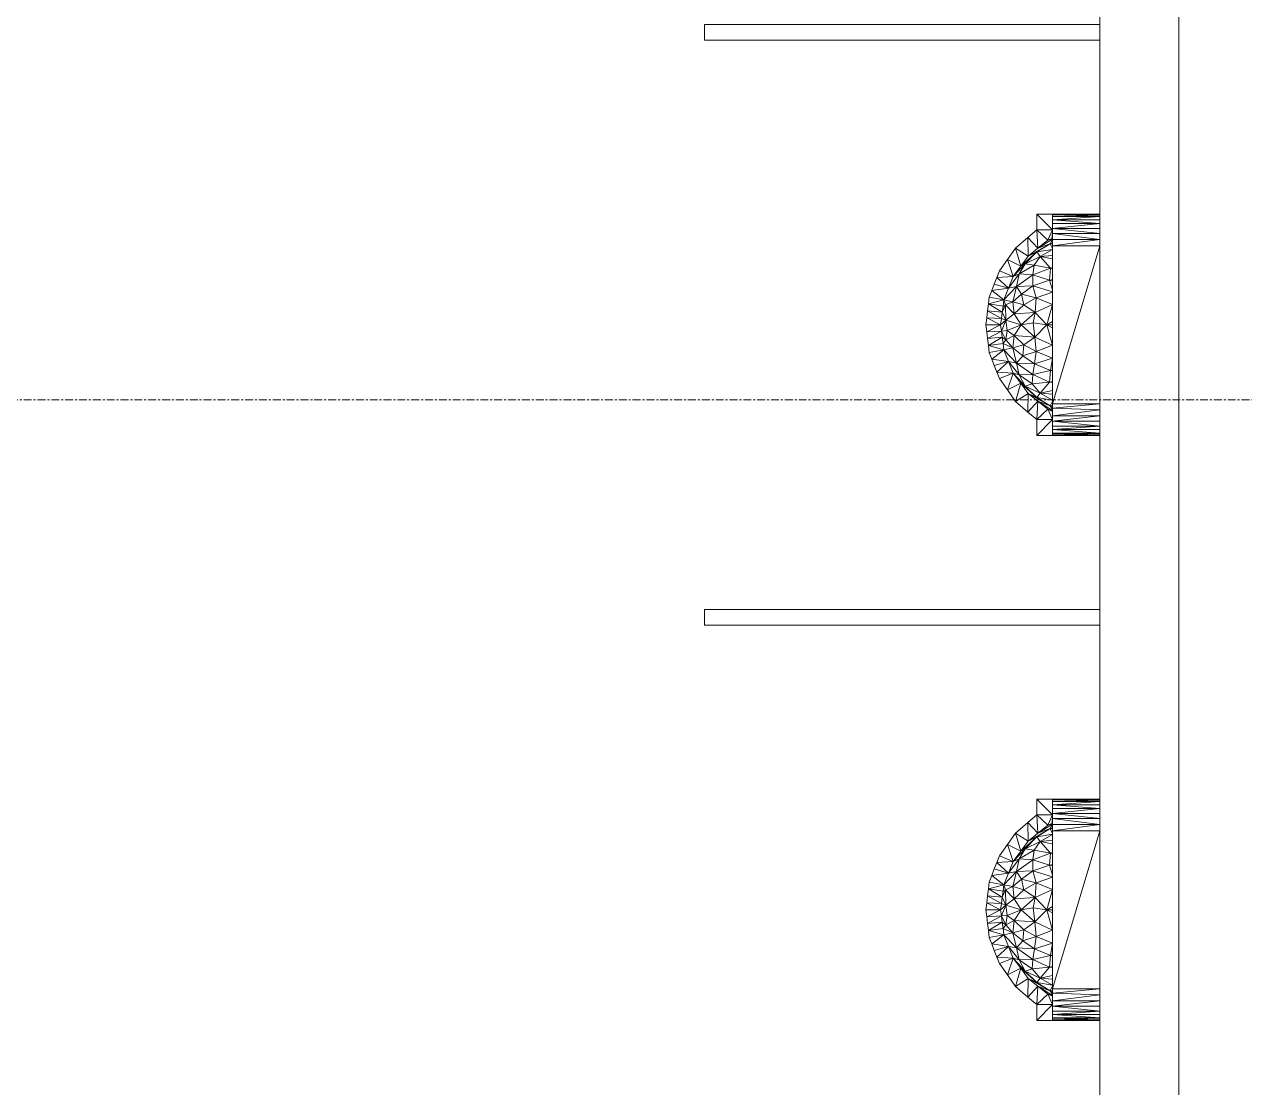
# Model space of a CAD drawing. Header units: inches. Extents: x 19712 to 27543, y -26063 to -18659.
# Drawn here: x 25434.4 to 25511.5, y -22586.6 to -22519.3 of the extents above; entities that cross this region are included whole.
import ezdxf

# ---------------------------------------------------------------- set-up
doc = ezdxf.new("R2010")
doc.units = ezdxf.units.IN
doc.header["$MEASUREMENT"] = 0
doc.linetypes.add('Grid Line 1_2_', pattern=[0.875, 0.5, -0.125, 0.125, -0.125])
for name, color, linetype, lineweight in [('A-GENM', 13, 'Continuous', 9), ('A-WALL', 113, 'Continuous', 9), ('S-GRID', 1, 'Continuous', 9)]:
    doc.layers.add(name, color=color, linetype=linetype, lineweight=lineweight)

# ---------------------------------------------------------------- blocks, each defined once
blk = doc.blocks.new('Urinal-Wall-3D-_ - Phase 10')
at = {"layer": 'A-GENM'}
for p, q in [((25499.391, -22531.302), (25498.392, -22531.302)), ((25498.392, -22531.302), (25499.391, -22532.303)), ((25498.392, -22531.302), (25498.392, -22532.303)), ((25499.391, -22531.358), (25499.391, -22531.302)), ((25499.391, -22531.358), (25502.391, -22531.302)), ((25502.391, -22531.302), (25499.391, -22531.302)), ((25499.391, -22531.455), (25499.391, -22531.358)), ((25499.391, -22531.358), (25502.391, -22531.378)), ((25502.391, -22531.378), (25499.391, -22531.455)), ((25499.391, -22531.671), (25499.391, -22531.455)), ((25499.391, -22531.455), (25502.391, -22531.455)), ((25499.391, -22531.671), (25502.391, -22531.455)), ((25499.391, -22531.888), (25499.391, -22531.671)), ((25502.391, -22531.888), (25499.391, -22531.671)), ((25502.391, -22531.671), (25499.391, -22531.671)), ((25499.391, -22532.213), (25499.391, -22531.888)), ((25499.391, -22532.213), (25502.391, -22531.888)), ((25502.391, -22531.888), (25499.391, -22531.888)), ((25502.391, -22531.302), (25502.391, -22531.378)), ((25502.391, -22531.378), (25502.391, -22531.455)), ((25502.391, -22531.455), (25502.391, -22531.671)), ((25502.391, -22531.671), (25502.391, -22531.888)), ((25502.391, -22531.888), (25502.391, -22532.213)), ((25498.392, -22532.303), (25497.838, -22532.779)), ((25498.392, -22532.303), (25499.391, -22532.303)), ((25499.095, -22532.96), (25498.392, -22532.303)), ((25498.392, -22532.303), (25498.474, -22533.461)), ((25499.095, -22532.96), (25499.391, -22532.303)), ((25499.391, -22532.303), (25499.367, -22532.837)), ((25499.391, -22532.537), (25499.391, -22532.213)), ((25499.391, -22532.213), (25502.391, -22532.213)), ((25499.391, -22532.213), (25502.391, -22532.537)), ((25499.391, -22532.919), (25499.391, -22532.537)), ((25499.391, -22532.537), (25502.391, -22532.537)), ((25502.391, -22532.919), (25499.391, -22532.537)), ((25502.391, -22532.213), (25502.391, -22532.537)), ((25502.391, -22532.537), (25502.391, -22532.919)), ((25497.05, -22533.456), (25496.543, -22534.178)), ((25497.838, -22532.779), (25497.05, -22533.456)), ((25497.05, -22533.456), (25497.855, -22533.962)), ((25497.381, -22534.603), (25497.05, -22533.456)), ((25497.855, -22533.962), (25497.838, -22532.779)), ((25497.838, -22532.779), (25498.474, -22533.461)), ((25497.855, -22533.962), (25499.238, -22533.173)), ((25497.855, -22533.962), (25498.474, -22533.461)), ((25499.238, -22533.173), (25498.397, -22533.697)), ((25498.474, -22533.461), (25499.391, -22532.885)), ((25498.474, -22533.461), (25499.095, -22532.96)), ((25499.238, -22533.173), (25498.474, -22533.461)), ((25499.095, -22532.96), (25499.367, -22532.837)), ((25499.391, -22532.868), (25499.095, -22532.96)), ((25499.238, -22533.173), (25499.4, -22532.919)), ((25499.391, -22533.141), (25499.238, -22533.173)), ((25499.391, -22533.48), (25499.238, -22533.173)), ((25499.238, -22533.173), (25499.391, -22533.182)), ((25499.391, -22533.303), (25499.391, -22532.919)), ((25502.391, -22532.919), (25499.391, -22533.303)), ((25502.391, -22532.919), (25499.391, -22532.919)), ((25499.391, -22543.302), (25499.391, -22533.303)), ((25499.391, -22543.302), (25502.391, -22533.303)), ((25502.391, -22533.303), (25499.391, -22533.303)), ((25502.391, -22532.919), (25502.391, -22533.303)), ((25502.391, -22533.303), (25502.391, -22543.302)), ((25496.543, -22534.178), (25496.033, -22534.9)), ((25496.909, -22535.244), (25496.543, -22534.178)), ((25496.543, -22534.178), (25497.381, -22534.603)), ((25498.397, -22533.697), (25497.381, -22534.603)), ((25497.381, -22534.603), (25497.855, -22533.962)), ((25497.671, -22534.441), (25498.397, -22533.697)), ((25498.617, -22533.977), (25497.671, -22534.441)), ((25497.855, -22533.962), (25498.397, -22533.697)), ((25498.617, -22533.977), (25498.23, -22534.54)), ((25498.397, -22533.697), (25499.391, -22533.531)), ((25498.397, -22533.697), (25498.617, -22533.977)), ((25499.391, -22533.541), (25498.617, -22533.977)), ((25498.617, -22533.977), (25499.391, -22533.912)), ((25498.617, -22533.977), (25499.391, -22534.136)), ((25498.617, -22533.977), (25499.265, -22534.721)), ((25496.033, -22534.9), (25495.872, -22535.313)), ((25496.033, -22534.9), (25496.909, -22535.244)), ((25496.909, -22535.244), (25497.671, -22534.441)), ((25496.909, -22535.244), (25497.381, -22534.603)), ((25497.671, -22534.441), (25497.29, -22535.087)), ((25498.23, -22534.54), (25497.29, -22535.087)), ((25497.671, -22534.441), (25497.381, -22534.603)), ((25497.671, -22534.441), (25498.23, -22534.54)), ((25498.23, -22534.54), (25498.14, -22535.15)), ((25498.14, -22535.15), (25499.265, -22534.721)), ((25499.265, -22534.721), (25498.23, -22534.54)), ((25499.265, -22534.721), (25499.206, -22535.49)), ((25499.391, -22534.687), (25499.265, -22534.721)), ((25499.265, -22534.721), (25499.391, -22534.758)), ((25495.714, -22535.725), (25495.556, -22536.136)), ((25495.872, -22535.313), (25495.714, -22535.725)), ((25496.61, -22535.984), (25495.714, -22535.725)), ((25495.872, -22535.313), (25496.909, -22535.244)), ((25495.872, -22535.313), (25496.61, -22535.984)), ((25496.61, -22535.984), (25497.29, -22535.087)), ((25496.61, -22535.984), (25496.909, -22535.244)), ((25497.29, -22535.087), (25496.909, -22535.244)), ((25497.29, -22535.087), (25497.114, -22535.884)), ((25497.114, -22535.884), (25498.14, -22535.15)), ((25498.14, -22535.15), (25497.29, -22535.087)), ((25498.14, -22535.15), (25499.206, -22535.49)), ((25498.14, -22535.15), (25498.14, -22535.843)), ((25498.14, -22535.843), (25499.206, -22535.49)), ((25499.206, -22535.49), (25499.391, -22535.435)), ((25499.206, -22535.49), (25499.391, -22535.534)), ((25499.206, -22535.49), (25499.391, -22536.113)), ((25495.395, -22536.549), (25495.342, -22536.987)), ((25495.556, -22536.136), (25495.395, -22536.549)), ((25496.314, -22536.722), (25495.395, -22536.549)), ((25496.61, -22535.984), (25495.556, -22536.136)), ((25495.556, -22536.136), (25496.314, -22536.722)), ((25497.114, -22535.884), (25496.314, -22536.722)), ((25496.314, -22536.722), (25496.61, -22535.984)), ((25497.114, -22535.884), (25496.61, -22535.984)), ((25496.877, -22536.842), (25497.114, -22535.884)), ((25497.425, -22536.374), (25496.877, -22536.842)), ((25497.114, -22535.884), (25498.14, -22535.843)), ((25497.425, -22536.374), (25497.114, -22535.884)), ((25498.14, -22535.843), (25497.425, -22536.374)), ((25497.574, -22537.046), (25497.425, -22536.374)), ((25497.425, -22536.374), (25498.354, -22536.604)), ((25499.391, -22536.212), (25498.14, -22535.843)), ((25498.14, -22535.843), (25498.354, -22536.604)), ((25499.391, -22536.233), (25498.354, -22536.604)), ((25495.342, -22536.987), (25495.286, -22537.425)), ((25495.342, -22536.987), (25496.314, -22536.722)), ((25496.215, -22537.513), (25495.342, -22536.987)), ((25496.265, -22537.118), (25495.342, -22536.987)), ((25496.215, -22537.513), (25496.417, -22537.046)), ((25496.215, -22537.513), (25496.265, -22537.118)), ((25496.265, -22537.118), (25496.314, -22536.722)), ((25496.417, -22537.046), (25496.265, -22537.118)), ((25496.417, -22537.046), (25496.314, -22536.722)), ((25496.314, -22536.722), (25496.877, -22536.842)), ((25496.877, -22536.842), (25496.417, -22537.046)), ((25496.417, -22537.046), (25496.965, -22537.608)), ((25496.417, -22537.046), (25496.449, -22538.019)), ((25496.877, -22536.842), (25496.965, -22537.608)), ((25497.574, -22537.046), (25496.877, -22536.842)), ((25497.574, -22537.046), (25496.965, -22537.608)), ((25498.354, -22536.604), (25497.574, -22537.046)), ((25498.292, -22537.528), (25497.574, -22537.046)), ((25498.354, -22536.604), (25498.292, -22537.528)), ((25499.388, -22537.014), (25498.292, -22537.528)), ((25498.354, -22536.604), (25499.388, -22537.014)), ((25499.039, -22538.303), (25499.388, -22537.014)), ((25495.233, -22537.865), (25495.178, -22538.303)), ((25495.286, -22537.425), (25495.233, -22537.865)), ((25495.233, -22537.865), (25496.162, -22537.907)), ((25495.233, -22537.865), (25496.112, -22538.303)), ((25495.286, -22537.425), (25496.215, -22537.513)), ((25496.162, -22537.907), (25495.286, -22537.425)), ((25496.112, -22538.303), (25496.162, -22537.907)), ((25496.112, -22538.303), (25496.449, -22538.019)), ((25496.162, -22537.907), (25496.215, -22537.513)), ((25496.449, -22538.019), (25496.162, -22537.907)), ((25496.162, -22538.698), (25496.449, -22538.019)), ((25496.449, -22538.019), (25496.215, -22537.513)), ((25496.965, -22537.608), (25496.449, -22538.019)), ((25496.449, -22538.019), (25497.419, -22538.303)), ((25496.449, -22538.019), (25496.531, -22538.66)), ((25496.965, -22537.608), (25498.292, -22537.528)), ((25497.419, -22538.303), (25496.965, -22537.608)), ((25497.419, -22538.303), (25498.292, -22537.528)), ((25498.292, -22537.528), (25498.163, -22538.188)), ((25498.292, -22537.528), (25499.039, -22538.303)), ((25499.391, -22538.103), (25499.039, -22538.303)), ((25495.178, -22538.303), (25496.112, -22538.303)), ((25495.178, -22538.303), (25495.233, -22538.741)), ((25496.112, -22538.303), (25495.233, -22538.741)), ((25496.162, -22538.698), (25495.233, -22538.741)), ((25495.233, -22538.741), (25495.286, -22539.18)), ((25495.286, -22539.18), (25496.162, -22538.698)), ((25496.162, -22538.698), (25496.112, -22538.303)), ((25496.531, -22538.66), (25496.162, -22538.698)), ((25496.215, -22539.092), (25496.162, -22538.698)), ((25496.162, -22538.698), (25496.452, -22539.262)), ((25496.452, -22539.262), (25496.531, -22538.66)), ((25497.419, -22538.303), (25496.531, -22538.66)), ((25496.531, -22538.66), (25496.965, -22538.991)), ((25496.965, -22538.991), (25497.419, -22538.303)), ((25497.419, -22538.303), (25498.163, -22538.188)), ((25498.286, -22539.076), (25497.419, -22538.303)), ((25498.163, -22538.188), (25499.039, -22538.303)), ((25498.163, -22538.188), (25498.286, -22539.076)), ((25499.039, -22538.303), (25498.286, -22539.076)), ((25499.039, -22538.303), (25499.391, -22538.303)), ((25499.039, -22538.303), (25499.391, -22538.502)), ((25499.039, -22538.303), (25499.385, -22539.589)), ((25495.286, -22539.18), (25496.215, -22539.092)), ((25495.286, -22539.18), (25495.342, -22539.618)), ((25496.215, -22539.092), (25495.342, -22539.618)), ((25495.342, -22539.618), (25496.265, -22539.488)), ((25495.342, -22539.618), (25496.314, -22539.883)), ((25495.342, -22539.618), (25495.395, -22540.056)), ((25496.265, -22539.488), (25496.215, -22539.092)), ((25496.215, -22539.092), (25496.452, -22539.262)), ((25496.452, -22539.262), (25496.265, -22539.488)), ((25496.314, -22539.883), (25496.265, -22539.488)), ((25496.265, -22539.488), (25496.877, -22539.763)), ((25496.965, -22538.991), (25496.452, -22539.262)), ((25496.452, -22539.262), (25496.877, -22539.763)), ((25496.965, -22538.991), (25496.877, -22539.763)), ((25496.877, -22539.763), (25497.574, -22539.562)), ((25497.574, -22539.562), (25496.965, -22538.991)), ((25498.286, -22539.076), (25496.965, -22538.991)), ((25497.574, -22539.562), (25497.527, -22540.27)), ((25498.286, -22539.076), (25497.574, -22539.562)), ((25498.354, -22540.002), (25497.574, -22539.562)), ((25498.354, -22540.002), (25498.286, -22539.076)), ((25499.385, -22539.589), (25498.286, -22539.076)), ((25499.385, -22539.589), (25498.354, -22540.002)), ((25499.388, -22540.417), (25499.385, -22539.589)), ((25496.314, -22539.883), (25495.395, -22540.056)), ((25495.395, -22540.056), (25495.556, -22540.469)), ((25495.556, -22540.469), (25496.314, -22539.883)), ((25496.314, -22539.883), (25496.877, -22539.763)), ((25496.61, -22540.623), (25496.314, -22539.883)), ((25497.114, -22540.721), (25496.314, -22539.883)), ((25497.527, -22540.27), (25496.877, -22539.763)), ((25496.877, -22539.763), (25497.114, -22540.721)), ((25497.114, -22540.721), (25497.527, -22540.27)), ((25497.527, -22540.27), (25498.354, -22540.002)), ((25497.527, -22540.27), (25498.245, -22540.777)), ((25498.354, -22540.002), (25498.245, -22540.777)), ((25498.245, -22540.777), (25499.388, -22540.417)), ((25498.354, -22540.002), (25499.388, -22540.417)), ((25499.388, -22540.417), (25499.265, -22541.187)), ((25495.556, -22540.469), (25496.61, -22540.623)), ((25495.556, -22540.469), (25495.714, -22540.881)), ((25496.61, -22540.623), (25495.714, -22540.881)), ((25495.714, -22540.881), (25495.872, -22541.294)), ((25495.872, -22541.294), (25496.61, -22540.623)), ((25496.909, -22541.361), (25496.61, -22540.623)), ((25497.114, -22540.721), (25496.61, -22540.623)), ((25496.61, -22540.623), (25497.275, -22541.474)), ((25497.275, -22541.474), (25497.114, -22540.721)), ((25498.245, -22540.777), (25497.114, -22540.721)), ((25497.114, -22540.721), (25498.14, -22541.455)), ((25498.14, -22541.455), (25498.245, -22540.777)), ((25498.14, -22541.455), (25499.265, -22541.187)), ((25499.265, -22541.187), (25498.245, -22540.777)), ((25499.265, -22541.187), (25499.206, -22541.941)), ((25499.391, -22541.149), (25499.265, -22541.187)), ((25499.391, -22541.219), (25499.265, -22541.187)), ((25495.872, -22541.294), (25496.909, -22541.361)), ((25495.872, -22541.294), (25496.033, -22541.706)), ((25496.033, -22541.706), (25496.909, -22541.361)), ((25496.033, -22541.706), (25496.543, -22542.428)), ((25496.909, -22541.361), (25496.543, -22542.428)), ((25497.381, -22542.003), (25496.909, -22541.361)), ((25497.275, -22541.474), (25496.909, -22541.361)), ((25496.909, -22541.361), (25497.659, -22542.182)), ((25498.14, -22541.455), (25497.275, -22541.474)), ((25497.659, -22542.182), (25497.275, -22541.474)), ((25497.275, -22541.474), (25498.113, -22542.048)), ((25498.14, -22541.455), (25498.113, -22542.048)), ((25499.206, -22541.941), (25498.113, -22542.048)), ((25498.14, -22541.455), (25499.206, -22541.941)), ((25498.617, -22542.628), (25499.206, -22541.941)), ((25499.391, -22541.882), (25499.206, -22541.941)), ((25499.206, -22541.941), (25499.391, -22541.981)), ((25496.543, -22542.428), (25497.381, -22542.003)), ((25496.543, -22542.428), (25497.05, -22543.15)), ((25497.381, -22542.003), (25497.05, -22543.15)), ((25497.05, -22543.15), (25497.855, -22542.643)), ((25497.855, -22542.643), (25497.381, -22542.003)), ((25498.397, -22542.908), (25497.381, -22542.003)), ((25497.381, -22542.003), (25497.659, -22542.182)), ((25498.113, -22542.048), (25497.659, -22542.182)), ((25497.659, -22542.182), (25498.617, -22542.628)), ((25497.659, -22542.182), (25498.397, -22542.908)), ((25497.855, -22542.643), (25497.838, -22543.827)), ((25498.474, -22543.144), (25497.855, -22542.643)), ((25497.855, -22542.643), (25498.397, -22542.908)), ((25497.855, -22542.643), (25499.238, -22543.433)), ((25498.113, -22542.048), (25498.617, -22542.628)), ((25498.617, -22542.628), (25498.397, -22542.908)), ((25499.391, -22542.469), (25498.617, -22542.628)), ((25499.391, -22542.694), (25498.617, -22542.628)), ((25498.617, -22542.628), (25499.391, -22543.065)), ((25497.05, -22543.15), (25497.838, -22543.827)), ((25497.838, -22543.827), (25498.474, -22543.144)), ((25498.474, -22543.144), (25498.392, -22544.303)), ((25499.238, -22543.433), (25498.397, -22542.908)), ((25498.397, -22542.908), (25499.391, -22543.074)), ((25499.095, -22543.645), (25498.474, -22543.144)), ((25499.391, -22543.72), (25498.474, -22543.144)), ((25498.474, -22543.144), (25499.238, -22543.433)), ((25499.391, -22543.125), (25499.238, -22543.433)), ((25499.238, -22543.433), (25499.391, -22543.423)), ((25499.238, -22543.433), (25499.391, -22543.671)), ((25499.391, -22543.464), (25499.238, -22543.433)), ((25499.391, -22543.581), (25499.391, -22543.302)), ((25499.391, -22543.581), (25502.391, -22543.302)), ((25502.391, -22543.302), (25499.391, -22543.302)), ((25502.391, -22543.302), (25502.391, -22543.686)), ((25497.838, -22543.827), (25498.392, -22544.303)), ((25498.392, -22544.303), (25499.095, -22543.645)), ((25499.391, -22543.779), (25499.095, -22543.645)), ((25499.095, -22543.645), (25499.391, -22544.303)), ((25499.095, -22543.645), (25499.391, -22543.73)), ((25499.095, -22543.645), (25499.391, -22543.752)), ((25499.391, -22544.068), (25499.391, -22543.581)), ((25499.391, -22543.581), (25502.391, -22543.686)), ((25502.391, -22543.686), (25499.391, -22544.068)), ((25499.391, -22544.392), (25499.391, -22544.068)), ((25499.391, -22544.068), (25502.391, -22544.068)), ((25499.391, -22544.392), (25502.391, -22544.068)), ((25502.391, -22543.686), (25502.391, -22544.068)), ((25502.391, -22544.068), (25502.391, -22544.392)), ((25499.391, -22544.303), (25498.392, -22544.303)), ((25498.392, -22544.303), (25498.392, -22545.303)), ((25498.392, -22545.303), (25499.391, -22544.303)), ((25499.391, -22544.717), (25499.391, -22544.392)), ((25502.391, -22544.717), (25499.391, -22544.392)), ((25502.391, -22544.392), (25499.391, -22544.392)), ((25499.391, -22544.934), (25499.391, -22544.717)), ((25499.391, -22544.934), (25502.391, -22544.717)), ((25502.391, -22544.717), (25499.391, -22544.717)), ((25499.391, -22545.151), (25499.391, -22544.934)), ((25499.391, -22544.934), (25502.391, -22544.934)), ((25499.391, -22544.934), (25502.391, -22545.151)), ((25502.391, -22544.392), (25502.391, -22544.717)), ((25502.391, -22544.717), (25502.391, -22544.934)), ((25502.391, -22544.934), (25502.391, -22545.151)), ((25498.392, -22545.303), (25499.391, -22545.303)), ((25499.391, -22545.227), (25499.391, -22545.151)), ((25499.391, -22545.151), (25502.391, -22545.151)), ((25502.391, -22545.227), (25499.391, -22545.151)), ((25499.391, -22545.303), (25499.391, -22545.227)), ((25502.391, -22545.227), (25499.391, -22545.303)), ((25502.391, -22545.227), (25499.391, -22545.227)), ((25502.391, -22545.303), (25499.391, -22545.303)), ((25502.391, -22545.151), (25502.391, -22545.227)), ((25502.391, -22545.227), (25502.391, -22545.303))]:
    blk.add_line(p, q, dxfattribs=at)
blk = doc.blocks.new('Urinal-Wall-3D-_ - Phase 11')
at = {"layer": 'A-GENM'}
for p, q in [((25499.391, -22568.303), (25498.392, -22568.303)), ((25498.392, -22568.303), (25499.391, -22569.303)), ((25498.392, -22568.303), (25498.392, -22569.303)), ((25499.391, -22568.358), (25499.391, -22568.303)), ((25499.391, -22568.358), (25502.391, -22568.303)), ((25502.391, -22568.303), (25499.391, -22568.303)), ((25499.391, -22568.455), (25499.391, -22568.358)), ((25499.391, -22568.358), (25502.391, -22568.379)), ((25502.391, -22568.379), (25499.391, -22568.455)), ((25499.391, -22568.672), (25499.391, -22568.455)), ((25499.391, -22568.455), (25502.391, -22568.455)), ((25499.391, -22568.672), (25502.391, -22568.455)), ((25499.391, -22568.889), (25499.391, -22568.672)), ((25502.391, -22568.889), (25499.391, -22568.672)), ((25502.391, -22568.672), (25499.391, -22568.672)), ((25499.391, -22569.212), (25499.391, -22568.889)), ((25499.391, -22569.212), (25502.391, -22568.889)), ((25502.391, -22568.889), (25499.391, -22568.889)), ((25502.391, -22568.303), (25502.391, -22568.379)), ((25502.391, -22568.379), (25502.391, -22568.455)), ((25502.391, -22568.455), (25502.391, -22568.672)), ((25502.391, -22568.672), (25502.391, -22568.889)), ((25502.391, -22568.889), (25502.391, -22569.212)), ((25498.392, -22569.303), (25497.838, -22569.779)), ((25498.392, -22569.303), (25499.391, -22569.303)), ((25499.095, -22569.961), (25498.392, -22569.303)), ((25498.392, -22569.303), (25498.474, -22570.462)), ((25499.095, -22569.961), (25499.391, -22569.303)), ((25499.391, -22569.303), (25499.367, -22569.838)), ((25499.391, -22569.538), (25499.391, -22569.212)), ((25499.391, -22569.212), (25502.391, -22569.212)), ((25499.391, -22569.212), (25502.391, -22569.538)), ((25499.391, -22569.92), (25499.391, -22569.538)), ((25499.391, -22569.538), (25502.391, -22569.538)), ((25502.391, -22569.92), (25499.391, -22569.538)), ((25502.391, -22569.212), (25502.391, -22569.538)), ((25502.391, -22569.538), (25502.391, -22569.92)), ((25497.05, -22570.456), (25496.543, -22571.178)), ((25497.838, -22569.779), (25497.05, -22570.456)), ((25497.05, -22570.456), (25497.855, -22570.963)), ((25497.381, -22571.603), (25497.05, -22570.456)), ((25497.855, -22570.963), (25497.838, -22569.779)), ((25497.838, -22569.779), (25498.474, -22570.462)), ((25497.855, -22570.963), (25499.238, -22570.173)), ((25497.855, -22570.963), (25498.474, -22570.462)), ((25499.238, -22570.173), (25498.397, -22570.698)), ((25498.474, -22570.462), (25499.391, -22569.886)), ((25498.474, -22570.462), (25499.095, -22569.961)), ((25499.238, -22570.173), (25498.474, -22570.462)), ((25499.095, -22569.961), (25499.367, -22569.838)), ((25499.391, -22569.869), (25499.095, -22569.961)), ((25499.238, -22570.173), (25499.4, -22569.92)), ((25499.391, -22570.142), (25499.238, -22570.173)), ((25499.391, -22570.479), (25499.238, -22570.173)), ((25499.238, -22570.173), (25499.391, -22570.183)), ((25499.391, -22570.302), (25499.391, -22569.92)), ((25502.391, -22569.92), (25499.391, -22570.302)), ((25502.391, -22569.92), (25499.391, -22569.92)), ((25499.391, -22580.303), (25499.391, -22570.302)), ((25499.391, -22580.303), (25502.391, -22570.302)), ((25502.391, -22570.302), (25499.391, -22570.302)), ((25502.391, -22569.92), (25502.391, -22570.302)), ((25502.391, -22570.302), (25502.391, -22580.303)), ((25496.543, -22571.178), (25496.033, -22571.9)), ((25496.909, -22572.245), (25496.543, -22571.178)), ((25496.543, -22571.178), (25497.381, -22571.603)), ((25498.397, -22570.698), (25497.381, -22571.603)), ((25497.381, -22571.603), (25497.855, -22570.963)), ((25497.671, -22571.44), (25498.397, -22570.698)), ((25498.617, -22570.978), (25497.671, -22571.44)), ((25497.855, -22570.963), (25498.397, -22570.698)), ((25498.617, -22570.978), (25498.23, -22571.54)), ((25498.397, -22570.698), (25499.391, -22570.53)), ((25498.397, -22570.698), (25498.617, -22570.978)), ((25499.391, -22570.54), (25498.617, -22570.978)), ((25498.617, -22570.978), (25499.391, -22570.912)), ((25498.617, -22570.978), (25499.391, -22571.136)), ((25498.617, -22570.978), (25499.265, -22571.722)), ((25496.033, -22571.9), (25495.872, -22572.312)), ((25496.033, -22571.9), (25496.909, -22572.245)), ((25496.909, -22572.245), (25497.671, -22571.44)), ((25496.909, -22572.245), (25497.381, -22571.603)), ((25497.671, -22571.44), (25497.29, -22572.088)), ((25498.23, -22571.54), (25497.29, -22572.088)), ((25497.671, -22571.44), (25497.381, -22571.603)), ((25497.671, -22571.44), (25498.23, -22571.54)), ((25498.23, -22571.54), (25498.14, -22572.151)), ((25498.14, -22572.151), (25499.265, -22571.722)), ((25499.265, -22571.722), (25498.23, -22571.54)), ((25499.265, -22571.722), (25499.206, -22572.489)), ((25499.391, -22571.687), (25499.265, -22571.722)), ((25499.265, -22571.722), (25499.391, -22571.758)), ((25495.714, -22572.725), (25495.556, -22573.137)), ((25495.872, -22572.312), (25495.714, -22572.725)), ((25496.61, -22572.983), (25495.714, -22572.725)), ((25495.872, -22572.312), (25496.909, -22572.245)), ((25495.872, -22572.312), (25496.61, -22572.983)), ((25496.61, -22572.983), (25497.29, -22572.088)), ((25496.61, -22572.983), (25496.909, -22572.245)), ((25497.29, -22572.088), (25496.909, -22572.245)), ((25497.29, -22572.088), (25497.114, -22572.885)), ((25497.114, -22572.885), (25498.14, -22572.151)), ((25498.14, -22572.151), (25497.29, -22572.088)), ((25498.14, -22572.151), (25499.206, -22572.489)), ((25498.14, -22572.151), (25498.14, -22572.844)), ((25498.14, -22572.844), (25499.206, -22572.489)), ((25499.206, -22572.489), (25499.391, -22572.435)), ((25499.206, -22572.489), (25499.391, -22572.533)), ((25499.206, -22572.489), (25499.391, -22573.112)), ((25495.395, -22573.548), (25495.342, -22573.988)), ((25495.556, -22573.137), (25495.395, -22573.548)), ((25496.314, -22573.723), (25495.395, -22573.548)), ((25496.61, -22572.983), (25495.556, -22573.137)), ((25495.556, -22573.137), (25496.314, -22573.723)), ((25497.114, -22572.885), (25496.314, -22573.723)), ((25496.314, -22573.723), (25496.61, -22572.983)), ((25497.114, -22572.885), (25496.61, -22572.983)), ((25496.877, -22573.843), (25497.114, -22572.885)), ((25497.425, -22573.374), (25496.877, -22573.843)), ((25497.114, -22572.885), (25498.14, -22572.844)), ((25497.425, -22573.374), (25497.114, -22572.885)), ((25498.14, -22572.844), (25497.425, -22573.374)), ((25497.574, -22574.046), (25497.425, -22573.374)), ((25497.425, -22573.374), (25498.354, -22573.604)), ((25498.354, -22573.604), (25497.574, -22574.046)), ((25499.391, -22573.211), (25498.14, -22572.844)), ((25498.14, -22572.844), (25498.354, -22573.604)), ((25498.354, -22573.604), (25498.292, -22574.527)), ((25499.391, -22573.232), (25498.354, -22573.604)), ((25498.354, -22573.604), (25499.388, -22574.013)), ((25495.342, -22573.988), (25495.286, -22574.426)), ((25495.342, -22573.988), (25496.314, -22573.723)), ((25496.215, -22574.512), (25495.342, -22573.988)), ((25496.265, -22574.118), (25495.342, -22573.988)), ((25496.215, -22574.512), (25496.417, -22574.045)), ((25496.215, -22574.512), (25496.265, -22574.118)), ((25496.265, -22574.118), (25496.314, -22573.723)), ((25496.417, -22574.045), (25496.265, -22574.118)), ((25496.417, -22574.045), (25496.314, -22573.723)), ((25496.314, -22573.723), (25496.877, -22573.843)), ((25496.877, -22573.843), (25496.417, -22574.045)), ((25496.417, -22574.045), (25496.965, -22574.609)), ((25496.417, -22574.045), (25496.449, -22575.019)), ((25496.877, -22573.843), (25496.965, -22574.609)), ((25497.574, -22574.046), (25496.877, -22573.843)), ((25497.574, -22574.046), (25496.965, -22574.609)), ((25498.292, -22574.527), (25497.574, -22574.046)), ((25499.388, -22574.013), (25498.292, -22574.527)), ((25499.039, -22575.303), (25499.388, -22574.013)), ((25495.233, -22574.864), (25495.178, -22575.303)), ((25495.286, -22574.426), (25495.233, -22574.864)), ((25495.233, -22574.864), (25496.162, -22574.908)), ((25495.233, -22574.864), (25496.112, -22575.303)), ((25495.286, -22574.426), (25496.215, -22574.512)), ((25496.162, -22574.908), (25495.286, -22574.426)), ((25496.112, -22575.303), (25496.162, -22574.908)), ((25496.112, -22575.303), (25496.449, -22575.019)), ((25496.162, -22574.908), (25496.215, -22574.512)), ((25496.449, -22575.019), (25496.162, -22574.908)), ((25496.162, -22575.697), (25496.449, -22575.019)), ((25496.449, -22575.019), (25496.215, -22574.512)), ((25496.965, -22574.609), (25496.449, -22575.019)), ((25496.449, -22575.019), (25497.419, -22575.303)), ((25496.449, -22575.019), (25496.531, -22575.659)), ((25496.965, -22574.609), (25498.292, -22574.527)), ((25497.419, -22575.303), (25496.965, -22574.609)), ((25497.419, -22575.303), (25498.292, -22574.527)), ((25498.292, -22574.527), (25498.163, -22575.189)), ((25498.292, -22574.527), (25499.039, -22575.303)), ((25499.391, -22575.104), (25499.039, -22575.303)), ((25495.178, -22575.303), (25496.112, -22575.303)), ((25495.178, -22575.303), (25495.233, -22575.741)), ((25496.112, -22575.303), (25495.233, -22575.741)), ((25496.162, -22575.697), (25495.233, -22575.741)), ((25495.233, -22575.741), (25495.286, -22576.179)), ((25495.286, -22576.179), (25496.162, -22575.697)), ((25496.162, -22575.697), (25496.112, -22575.303)), ((25496.531, -22575.659), (25496.162, -22575.697)), ((25496.215, -22576.093), (25496.162, -22575.697)), ((25496.162, -22575.697), (25496.452, -22576.263)), ((25496.452, -22576.263), (25496.531, -22575.659)), ((25497.419, -22575.303), (25496.531, -22575.659)), ((25496.531, -22575.659), (25496.965, -22575.992)), ((25496.965, -22575.992), (25497.419, -22575.303)), ((25497.419, -22575.303), (25498.163, -22575.189)), ((25498.286, -22576.077), (25497.419, -22575.303)), ((25498.163, -22575.189), (25499.039, -22575.303)), ((25498.163, -22575.189), (25498.286, -22576.077)), ((25499.039, -22575.303), (25498.286, -22576.077)), ((25499.039, -22575.303), (25499.391, -22575.303)), ((25499.039, -22575.303), (25499.391, -22575.503)), ((25499.039, -22575.303), (25499.385, -22576.588)), ((25495.286, -22576.179), (25496.215, -22576.093)), ((25495.286, -22576.179), (25495.342, -22576.619)), ((25496.215, -22576.093), (25495.342, -22576.619)), ((25495.342, -22576.619), (25496.265, -22576.488)), ((25495.342, -22576.619), (25496.314, -22576.884)), ((25495.342, -22576.619), (25495.395, -22577.057)), ((25496.265, -22576.488), (25496.215, -22576.093)), ((25496.215, -22576.093), (25496.452, -22576.263)), ((25496.452, -22576.263), (25496.265, -22576.488)), ((25496.314, -22576.884), (25496.265, -22576.488)), ((25496.265, -22576.488), (25496.877, -22576.764)), ((25496.965, -22575.992), (25496.452, -22576.263)), ((25496.452, -22576.263), (25496.877, -22576.764)), ((25496.965, -22575.992), (25496.877, -22576.764)), ((25496.877, -22576.764), (25497.574, -22576.563)), ((25497.574, -22576.563), (25496.965, -22575.992)), ((25498.286, -22576.077), (25496.965, -22575.992)), ((25497.574, -22576.563), (25497.527, -22577.271)), ((25498.286, -22576.077), (25497.574, -22576.563)), ((25498.354, -22577.002), (25497.574, -22576.563)), ((25498.354, -22577.002), (25498.286, -22576.077)), ((25499.385, -22576.588), (25498.286, -22576.077)), ((25499.385, -22576.588), (25498.354, -22577.002)), ((25499.388, -22577.417), (25499.385, -22576.588)), ((25496.314, -22576.884), (25495.395, -22577.057)), ((25495.395, -22577.057), (25495.556, -22577.468)), ((25495.556, -22577.468), (25496.314, -22576.884)), ((25496.314, -22576.884), (25496.877, -22576.764)), ((25496.61, -22577.622), (25496.314, -22576.884)), ((25497.114, -22577.722), (25496.314, -22576.884)), ((25497.527, -22577.271), (25496.877, -22576.764)), ((25496.877, -22576.764), (25497.114, -22577.722)), ((25497.114, -22577.722), (25497.527, -22577.271)), ((25497.527, -22577.271), (25498.354, -22577.002)), ((25497.527, -22577.271), (25498.245, -22577.776)), ((25498.354, -22577.002), (25498.245, -22577.776)), ((25498.245, -22577.776), (25499.388, -22577.417)), ((25498.354, -22577.002), (25499.388, -22577.417)), ((25499.388, -22577.417), (25499.265, -22578.188)), ((25495.556, -22577.468), (25496.61, -22577.622)), ((25495.556, -22577.468), (25495.714, -22577.881)), ((25496.61, -22577.622), (25495.714, -22577.881)), ((25495.714, -22577.881), (25495.872, -22578.293)), ((25495.872, -22578.293), (25496.61, -22577.622)), ((25496.909, -22578.362), (25496.61, -22577.622)), ((25497.114, -22577.722), (25496.61, -22577.622)), ((25496.61, -22577.622), (25497.275, -22578.475)), ((25497.275, -22578.475), (25497.114, -22577.722)), ((25498.245, -22577.776), (25497.114, -22577.722)), ((25497.114, -22577.722), (25498.14, -22578.456)), ((25498.14, -22578.456), (25498.245, -22577.776)), ((25498.14, -22578.456), (25499.265, -22578.188)), ((25499.265, -22578.188), (25498.245, -22577.776)), ((25499.265, -22578.188), (25499.206, -22578.942)), ((25499.391, -22578.149), (25499.265, -22578.188)), ((25499.391, -22578.22), (25499.265, -22578.188)), ((25495.872, -22578.293), (25496.909, -22578.362)), ((25495.872, -22578.293), (25496.033, -22578.706)), ((25496.033, -22578.706), (25496.909, -22578.362)), ((25496.033, -22578.706), (25496.543, -22579.428)), ((25496.909, -22578.362), (25496.543, -22579.428)), ((25496.543, -22579.428), (25497.381, -22579.002)), ((25497.381, -22579.002), (25496.909, -22578.362)), ((25497.275, -22578.475), (25496.909, -22578.362)), ((25496.909, -22578.362), (25497.659, -22579.181)), ((25497.381, -22579.002), (25497.05, -22580.15)), ((25498.14, -22578.456), (25497.275, -22578.475)), ((25497.659, -22579.181), (25497.275, -22578.475)), ((25497.275, -22578.475), (25498.113, -22579.049)), ((25497.855, -22579.644), (25497.381, -22579.002)), ((25498.397, -22579.909), (25497.381, -22579.002)), ((25497.381, -22579.002), (25497.659, -22579.181)), ((25498.14, -22578.456), (25498.113, -22579.049)), ((25499.206, -22578.942), (25498.113, -22579.049)), ((25498.14, -22578.456), (25499.206, -22578.942)), ((25498.617, -22579.627), (25499.206, -22578.942)), ((25499.391, -22578.883), (25499.206, -22578.942)), ((25499.206, -22578.942), (25499.391, -22578.982)), ((25496.543, -22579.428), (25497.05, -22580.15)), ((25497.05, -22580.15), (25497.855, -22579.644)), ((25498.113, -22579.049), (25497.659, -22579.181)), ((25497.659, -22579.181), (25498.617, -22579.627)), ((25497.659, -22579.181), (25498.397, -22579.909)), ((25497.855, -22579.644), (25497.838, -22580.827)), ((25498.474, -22580.145), (25497.855, -22579.644)), ((25497.855, -22579.644), (25498.397, -22579.909)), ((25497.855, -22579.644), (25499.238, -22580.433)), ((25498.113, -22579.049), (25498.617, -22579.627)), ((25498.617, -22579.627), (25498.397, -22579.909)), ((25499.391, -22579.469), (25498.617, -22579.627)), ((25499.391, -22579.693), (25498.617, -22579.627)), ((25498.617, -22579.627), (25499.391, -22580.065)), ((25497.05, -22580.15), (25497.838, -22580.827)), ((25497.838, -22580.827), (25498.474, -22580.145)), ((25498.474, -22580.145), (25498.392, -22581.303)), ((25499.238, -22580.433), (25498.397, -22579.909)), ((25498.397, -22579.909), (25499.391, -22580.075)), ((25499.095, -22580.646), (25498.474, -22580.145)), ((25499.391, -22580.719), (25498.474, -22580.145)), ((25498.474, -22580.145), (25499.238, -22580.433)), ((25499.391, -22580.126), (25499.238, -22580.433)), ((25499.238, -22580.433), (25499.391, -22580.423)), ((25499.238, -22580.433), (25499.391, -22580.67)), ((25499.391, -22580.465), (25499.238, -22580.433)), ((25499.391, -22580.581), (25499.391, -22580.303)), ((25499.391, -22580.581), (25502.391, -22580.303)), ((25502.391, -22580.303), (25499.391, -22580.303)), ((25502.391, -22580.303), (25502.391, -22580.685)), ((25497.838, -22580.827), (25498.392, -22581.303)), ((25498.392, -22581.303), (25499.095, -22580.646)), ((25499.391, -22581.303), (25498.392, -22581.303)), ((25498.392, -22581.303), (25498.392, -22582.302)), ((25498.392, -22582.302), (25499.391, -22581.303)), ((25499.391, -22580.779), (25499.095, -22580.646)), ((25499.095, -22580.646), (25499.391, -22581.303)), ((25499.095, -22580.646), (25499.391, -22580.73)), ((25499.095, -22580.646), (25499.391, -22580.753)), ((25499.391, -22581.069), (25499.391, -22580.581)), ((25499.391, -22580.581), (25502.391, -22580.685)), ((25502.391, -22580.685), (25499.391, -22581.069)), ((25499.391, -22581.393), (25499.391, -22581.069)), ((25499.391, -22581.069), (25502.391, -22581.069)), ((25499.391, -22581.393), (25502.391, -22581.069)), ((25502.391, -22580.685), (25502.391, -22581.069)), ((25502.391, -22581.069), (25502.391, -22581.393)), ((25499.391, -22581.716), (25499.391, -22581.393)), ((25502.391, -22581.716), (25499.391, -22581.393)), ((25502.391, -22581.393), (25499.391, -22581.393)), ((25499.391, -22581.933), (25499.391, -22581.716)), ((25499.391, -22581.933), (25502.391, -22581.716)), ((25502.391, -22581.716), (25499.391, -22581.716)), ((25499.391, -22582.15), (25499.391, -22581.933)), ((25499.391, -22581.933), (25502.391, -22581.933)), ((25499.391, -22581.933), (25502.391, -22582.15)), ((25502.391, -22581.393), (25502.391, -22581.716)), ((25502.391, -22581.716), (25502.391, -22581.933)), ((25502.391, -22581.933), (25502.391, -22582.15)), ((25498.392, -22582.302), (25499.391, -22582.302)), ((25499.391, -22582.226), (25499.391, -22582.15)), ((25499.391, -22582.15), (25502.391, -22582.15)), ((25502.391, -22582.226), (25499.391, -22582.15)), ((25499.391, -22582.302), (25499.391, -22582.226)), ((25502.391, -22582.226), (25499.391, -22582.302)), ((25502.391, -22582.226), (25499.391, -22582.226)), ((25502.391, -22582.302), (25499.391, -22582.302)), ((25502.391, -22582.15), (25502.391, -22582.226)), ((25502.391, -22582.226), (25502.391, -22582.302))]:
    blk.add_line(p, q, dxfattribs=at)
blk = doc.blocks.new('Locker Rooms_Ryan_ifc-1-Site Plan - Phase 1')
at = {"layer": 'A-WALL', "color": 7}
for p, q in [((25502.39, -22423.631), (25502.39, -22531.302)), ((25507.39, -22787.328), (25507.39, -22423.631)), ((25502.39, -22519.303), (25477.39, -22519.303)), ((25477.39, -22519.303), (25477.39, -22520.303)), ((25502.39, -22520.303), (25502.39, -22519.303)), ((25477.39, -22520.303), (25502.39, -22520.303)), ((25502.39, -22545.303), (25502.39, -22568.303)), ((25502.39, -22556.303), (25477.39, -22556.303)), ((25477.39, -22556.303), (25477.39, -22557.303)), ((25502.39, -22557.303), (25502.39, -22556.303)), ((25477.39, -22557.303), (25502.39, -22557.303)), ((25502.39, -22582.226), (25502.39, -22787.328))]:
    blk.add_line(p, q, dxfattribs=at)
at = {"lineweight": 9}
for name in ['Urinal-Wall-3D-_ - Phase 10', 'Urinal-Wall-3D-_ - Phase 11']:
    blk.add_blockref(name, (0, 0), dxfattribs=at)

msp = doc.modelspace()

# ---------------------------------------------------------------- linework, layer by layer
at = {"layer": 'S-GRID', "linetype": 'Grid Line 1_2_'}
msp.add_line((27542.721343, -22543.05281), (19848.989376, -22543.05281), dxfattribs=at)

# ---------------------------------------------------------------- block references
at = {"lineweight": 5}
msp.add_blockref('Locker Rooms_Ryan_ifc-1-Site Plan - Phase 1', (0, 0), dxfattribs=at)

doc.saveas('drawing.dxf')
